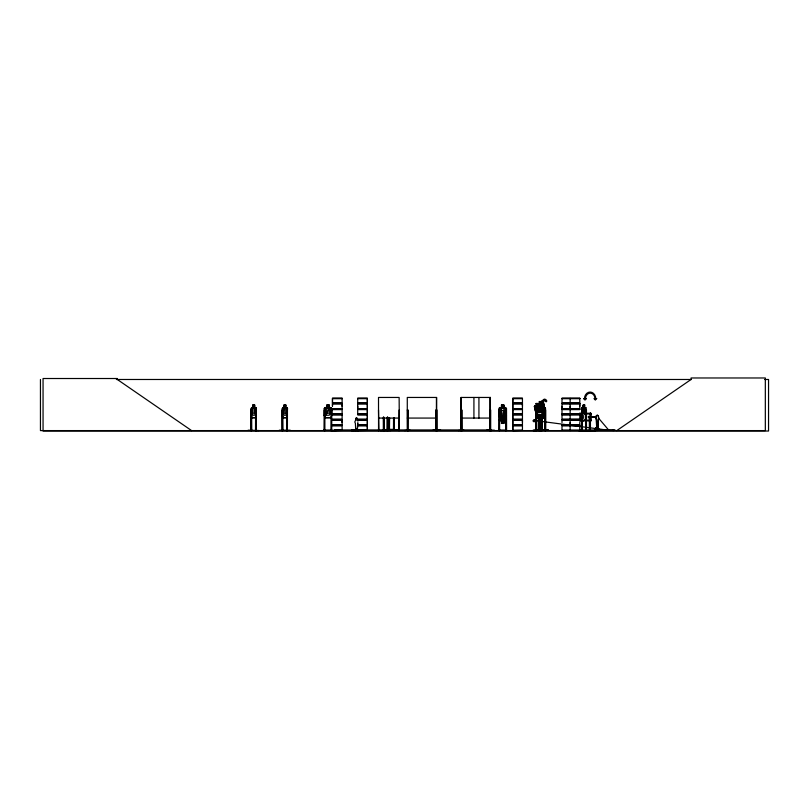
<?xml version="1.0" encoding="UTF-8"?>
<svg xmlns="http://www.w3.org/2000/svg" width="809" height="809" viewBox="0 0 809 809"><rect width="100%" height="100%" fill="white"/><g stroke="black" fill="none" stroke-linecap="round" stroke-linejoin="round"><path stroke-width="1.21" d="M342.106 422.5L342.106 420.124L332.469 420.124M342.106 406.28L342.106 403.913L332.469 403.913L332.469 406.28L332.479 403.913M357.72 408.646L357.72 403.913L367.357 403.913L367.357 408.646L357.72 408.646L357.73 406.28M357.72 420.124L367.357 420.124L367.347 424.867L357.72 424.867M367.347 403.913L367.347 408.646M512.815 424.867L512.815 420.124L522.452 420.124L522.442 424.867L512.805 424.867L512.805 420.124M512.815 408.646L512.815 403.913L522.452 403.913L522.442 408.646L512.805 408.646L512.805 403.913M522.442 422.5L522.442 420.124M522.442 406.28L522.442 403.913M561.992 408.646L561.992 403.913L579.79 403.913L579.78 408.646L561.992 408.646L562.002 406.28M570.153 422.5L570.153 424.867L570.143 420.124M570.153 406.28L570.153 408.646L570.143 403.913M579.78 406.28L579.78 403.913M432.936 430.206L440.662 430.176M486.674 430.206L494.41 430.176M597.881 429.599L598.154 419.669A2.579 1.284 -90 0 0 598.154 416.018A2.579 1.284 -90 0 0 596.324 416.018A2.579 1.284 -90 0 0 596.324 419.669L596.739 429.599L596.466 419.669A2.579 1.284 -90 0 1 596.466 416.018A2.579 1.284 -90 0 1 598.286 416.018A2.579 1.284 -90 0 1 598.286 419.669L598.023 429.599M542.97 416.291L543.577 416.109L543.769 417.919L541.423 406.401L540.786 406.411L543.173 417.929L542.92 416.119M357.406 428.709L357.689 423.188A1.719 1.648 -90 0 0 357.952 422.834M357.436 428.709L357.72 423.188M597.103 428.477L595.889 428.254L597.214 428.254M596.233 428.194L597.143 427.9L597.072 428.477M596.021 427.87C596.142 428.487 595.616 428.183 597.103 427.87M590.145 416.868L595.778 417.06L589.801 417.11M596.142 427.9L596.991 428.436M590.064 420.154L590.904 420.205L561.992 420.124L562.002 422.5M590.701 413.257L590.732 420.902M590.894 413.986L579.76 413.955L579.76 413.257L590.863 413.257L590.044 413.338L590.085 414.036L590.883 413.925M590.894 420.852L579.76 420.822L579.76 420.124M356.557 417.768L355.727 418.405L355.707 420.488A1.719 1.648 -90 0 0 355.363 423.188L355.738 429.812L357.386 429.812M355.768 418.405L355.738 420.488M356.456 428.831L357.022 429.033L356.405 428.922M356.87 428.8L356.405 429.033M332.277 430.58L342.126 430.398M570.123 430.58L570.153 425.817M542.515 412.62L542.252 414.946L536.832 414.977L534.365 406.614L534.961 405.754L536.539 405.744L536.064 403.469L538.369 403.458L538.754 405.845M535.386 430.034L545.731 429.66L545.701 430.59M535.406 429.69L545.751 429.69M378.45 430.53L378.47 429.842M585.655 417.677L586.171 415.229M586.282 415.239L585.767 417.757M540.634 416.918L541.079 415.239M544.861 417.757L545.448 415.229L544.922 417.757L542.879 417.757M286.861 417.757L287.508 408.424L286.851 407.534M380.159 430.53L390.98 430.489M545.741 401.668L545.61 400.303A7.2 2.7 86.7 0 0 542.394 401.325L542.192 402.022L541.717 401.112L543.011 401.982L543.213 401.284A7.2 2.7 86.7 0 1 546.419 400.263L546.55 401.618L545.458 401.193A6.169 2.306 86.7 0 0 543.961 400.364M533.111 430.206L548.522 430.206L533.111 430.489M538.865 430.53L538.905 417.697L539.916 417.697M248.1 430.206L259.102 430.53M279.247 430.206L290.249 430.206M386.075 429.549L397.108 429.882L386.065 429.872M404.52 430.53L410.042 430.176M458.268 430.53L463.87 430.176M543.173 414.198L543.931 411.741M543.264 414.289L544.042 411.761M499.75 410.638L498.88 413.166L499.81 410.729L505.706 410.638L506.495 413.166M506.404 415.229L505.564 417.677L499.729 417.677M506.495 415.239L505.625 417.757L499.669 417.757L498.88 415.239M324.015 430.206L324.176 409.981L324.874 409.981L324.874 430.59M501.418 407.534L499.689 407.534L498.88 408.434L498.607 430.54L499.618 429.842M594.989 430.58L595.1 428.912L598.872 428.912L598.872 430.257M595.606 430.57L595.09 430.257M596.931 430.58L596.941 428.912L596.88 429.983M613.121 430.58L613.222 429.983M613.616 430.408L613.242 430.408M614.81 430.408L561.972 430.398L561.992 425.817L579.79 425.817L579.79 430.388M324.844 417.211L329.678 407.534M581.631 414.107L582.187 407.534M581.752 414.097L582.207 407.615M541.625 411.761L542.768 409.728L542.748 404.985L541.585 404.146L541.575 401.618M590.863 420.902L590.904 413.338M251.093 430.59L251.184 408.434L251.781 407.534M251.771 417.757L251.245 408.434L251.811 407.615L255.735 407.615M284.101 407.534L282.877 407.534L282.331 408.434L282.301 430.59M282.938 407.534L282.381 408.474L282.574 430.59M503.865 423.329L503.865 420.791L505.14 419.942L505.14 415.209L503.865 413.177L503.865 408.464L501.499 408.464L501.499 413.197L500.235 415.209L500.235 419.942L501.499 420.791L501.418 423.41L503.956 423.41L503.956 420.872M506.586 430.206L506.495 408.424L505.595 407.534L503.956 407.534L503.956 404.996L501.418 404.996L501.499 407.615L500.235 408.464L500.235 413.197L501.499 415.229L501.499 419.942L502.713 417.626C503.744 421.479 506.454 419.962 503.218 417.05C506.768 413.419 503.633 412.661 502.672 416.493C501.651 412.661 498.647 413.419 502.167 417.039L500.559 419.952L503.865 419.942L503.865 415.209L505.14 413.197L505.14 408.464L503.865 407.615L503.865 405.076L501.499 405.076M596.233 427.91L596.081 428.477M534.365 406.614L535.204 406.442L534.476 406.563L536.873 414.896L542.212 414.825M536.509 405.784L535.639 406.583L536.529 410.841L538.066 412.651L540.21 412.641L540.988 410.81L540.099 406.563L538.784 405.805M538.814 405.774L541.322 406.522L543.729 417.909M534.982 405.865L540.331 405.724M542.596 412.641L541.423 406.401M536.63 416.16L537.095 416.322M536.923 414.4L537.52 417.95M324.308 408.474L325.066 407.615L330.901 407.615L331.751 408.464L331.741 430.59M506.495 419.972L505.686 420.872L499.77 420.872L498.88 419.982M584.705 405.076L583.208 405.076L582.45 413.197M351.986 430.186L351.379 430.57L367.367 430.398L367.357 425.817L357.72 425.817M353.371 430.57L354.049 430.186M353.533 430.469L353.846 430.57M355.748 430.59L355.586 429.468M536.286 417.818L538.086 417.1L537.398 418.041L536.286 417.818L538.086 417.1M536.316 418.01L538.116 417.292M541.717 401.112L541.747 404.854L543.82 403.529L543.345 402.619A6.169 2.306 86.7 0 1 546.267 401.143L546.55 401.618M253.005 407.615L252.155 408.464L252.155 413.197L253.005 415.229L254.602 415.229L255.452 413.197L255.452 408.464L254.602 407.615L254.592 404.996M595.909 417.889L595.181 417.06L595.909 416.22M357.689 414.178L367.367 414.37M538.288 405.016L539.441 404.166L539.35 401.547L541.686 401.527L541.696 404.065M616.802 430.59L691.068 379.482L691.068 377.975L765.324 377.975L765.324 430.59L40.45 430.59L40.45 379.482M580.023 416.433C582.713 413.015 584.017 415.957 580.498 416.979C583.987 417.99 582.723 420.791 580.033 417.484M352.057 430.459L351.571 430.186L367.347 430.257L367.347 425.817M512.785 414.178L522.462 414.37M512.805 430.388L512.805 425.817L522.452 425.817L522.452 430.388L512.785 430.58M583.329 420.771L585.554 419.901L585.554 413.945L583.37 413.166L585.514 413.945M543.324 417.757L540.786 406.411M534.577 406.452L536.923 418.122L536.771 416.139L537.56 417.96L535.103 406.563M545.933 400.859L546.753 400.819M543.011 403.58L543.82 403.529M537.328 415.846L537.641 415.846M543.375 415.806L544.144 415.806L544.042 417.636L544.012 404.945L543.193 404.055L543.972 404.945L544.053 417.636L543.314 417.646L543.274 404.965L544.022 404.965L544.538 413.197L543.699 415.229L542.121 415.229M544.113 417.636L536.852 417.94L534.476 406.563M539.381 401.547L541.615 401.618M543.163 404.136L537.823 404.085M539.441 405.006L541.595 404.996L541.615 408.545M540.685 406.522L541.322 406.522L542.566 412.671M537.166 417.677L537.833 417.677M536.984 417.95L543.86 417.768M543.415 417.646L543.274 404.965M116.375 379.482L691.452 379.482M764.758 379.482L768.55 379.482L768.55 431.025L43.059 431.025L43.059 378.511L117.325 378.511L117.325 379.482L191.581 430.59M332.459 398.2L342.126 398.2M357.709 398.2L367.367 398.2M512.795 398.2L522.462 398.2M561.992 398.2L579.8 398.2M342.126 398.382L332.459 398.382L332.469 402.963L342.116 402.963L342.116 398.392M342.106 398.675L332.479 398.675L332.479 402.963M357.73 398.675L367.347 398.675L367.347 402.963L357.72 402.963L357.72 398.392L367.367 398.372L367.357 402.963M522.442 398.675L512.815 398.675L512.815 402.963L522.452 402.963L522.452 398.392L512.795 398.382L512.805 402.963M562.002 398.675L579.78 398.675M332.398 403.286L342.177 403.286M357.649 403.286L367.428 403.286M512.744 403.286L522.523 403.286M561.931 403.286L579.861 403.286M332.398 403.58L342.177 403.58M357.649 403.58L367.428 403.58M512.744 403.58L522.523 403.58M561.931 403.58L579.861 403.58M251.72 407.534L252.954 407.534L252.883 404.996L254.653 404.996L254.653 407.534M286.912 407.534L285.739 407.534L285.81 404.996L284.04 404.996L284.09 407.615M252.944 405.076L254.602 405.076M284.09 405.076L285.749 405.076M326.836 405.076L329.212 405.076L329.212 407.615L330.476 408.464L330.476 413.197L329.212 415.229L326.846 415.229L325.572 413.197L325.572 408.464L326.846 407.615L326.755 404.996L329.293 404.996L329.293 407.534L330.942 407.534L331.842 408.424L331.832 415.239L330.962 417.757L325.006 417.757L324.217 415.239L324.217 408.434L325.026 407.534L326.755 407.534M254.592 407.534L255.765 407.534L256.362 408.424L255.715 417.757L251.71 417.757L251.245 415.239M543.749 407.534L544.912 407.534M582.116 407.534L583.228 407.534M584.685 407.534L585.746 407.534M282.897 407.615L286.892 407.615M499.729 407.615L505.564 407.615M543.699 407.615L544.882 407.615M582.136 407.615L585.726 407.615M256.301 408.424L255.695 407.534M286.821 407.615L287.508 408.424M544.821 407.615L545.509 408.424L545.499 430.59M332.469 408.646L342.116 408.646L342.116 403.913M332.398 408.98L342.177 408.98M357.649 408.98L367.428 408.98M512.744 408.98L522.523 408.98M561.931 408.98L579.861 408.98M332.398 409.273L342.177 409.273M357.649 409.273L367.428 409.273M512.744 409.273L522.523 409.273M561.931 409.273L579.861 409.273M332.469 409.607L342.116 409.607L342.116 414.168L332.479 414.046M357.73 414.046L367.347 414.046L367.357 409.607L357.72 409.607L357.72 414.168L367.367 414.178M512.805 409.607L522.452 409.607L522.452 414.168L512.815 414.046L512.805 409.607L512.815 414.046L522.462 414.178M579.79 409.607L561.992 409.607L561.992 414.168L579.8 414.168L562.002 414.046M255.573 409.981L256.241 409.981M286.73 409.981L287.397 409.981M331.741 409.981L331.043 409.981L330.962 430.59M378.511 409.981L378.905 430.59L378.824 429.842M399.13 409.981L398.736 430.59M407.281 409.981L407.958 409.981L407.827 430.59M461.029 409.981L461.838 409.981L461.767 430.59M489.698 409.981L490.679 409.981L490.669 430.59L490.76 429.842M498.84 409.981L499.537 409.981L499.618 430.59M506.414 409.981L505.706 409.981L505.625 430.59M581.671 409.981L582.308 409.981M501.499 413.177L503.865 413.197M342.126 414.168L332.378 414.299L342.126 414.42M579.8 414.42L561.901 414.299M332.459 414.592L342.126 414.613M357.709 414.582L367.367 414.613L367.357 419.173L357.72 419.173M332.479 414.886L342.106 414.886M357.73 414.886L367.347 414.886L367.347 419.173M522.442 414.886L512.815 414.886L512.815 419.173L522.452 419.173L522.452 414.613L512.795 414.613L512.805 419.173M562.002 414.886L579.78 414.886M501.499 415.209L503.865 415.229M535.942 415.239L536.529 417.757M537.692 415.229L539.269 415.229M579.507 415.786L581.56 415.786L581.56 418.152L579.507 418.152M543.264 416.332L537.945 416.372M588.376 416.463L590.135 416.463L590.166 430.59L590.267 414.036M590.418 416.635L589.569 416.635L589.569 417.495M251.751 417.677L255.735 417.677M282.897 417.677L286.892 417.677M330.901 417.677L325.066 417.677L324.308 415.229M542.879 417.677L544.882 417.677M590.135 417.646L588.376 417.646L588.487 416.463M282.917 417.757L282.381 415.229L282.857 417.757L286.932 417.757M540.988 417.707L542.01 417.707L542.01 430.59M589.407 417.707L590.58 417.495L589.407 417.495L589.478 430.59M378.511 418.071L399.13 418.071M407.281 418.071L436.435 418.071M461.029 418.071L490.305 418.071M332.469 419.173L342.116 419.173L342.116 414.613M579.79 419.173L561.992 419.173L561.992 414.613L581.56 414.511L583.319 415.786L583.319 418.152L581.56 419.416L561.931 419.507M332.398 419.507L342.177 419.507M357.649 419.507L367.428 419.507M512.744 419.507L522.523 419.507M332.398 419.8L342.177 419.8M357.649 419.8L367.428 419.8M512.744 419.8L522.523 419.8M561.931 419.8L579.861 419.8M579.8 420.69L583.36 420.69M332.469 424.867L342.116 424.867L342.116 420.124M561.992 424.867L579.79 424.867L579.79 422.5M332.398 425.19L342.177 425.19M357.649 425.19L367.428 425.19M512.744 425.19L522.523 425.19M561.931 425.19L579.861 425.19M332.398 425.483L342.177 425.483M357.649 425.483L367.428 425.483M512.744 425.483L522.523 425.483M561.931 425.483L579.861 425.483M332.469 425.817L342.116 425.817L342.116 430.388M595.849 428.133L596.435 428.173M388.866 429.185L389.655 429.185M393.498 429.185L394.286 429.185M358.053 429.468L357.861 430.186M389.442 429.407L393.69 429.407M605.86 429.771L607.579 429.771M251.68 429.842L250.901 429.842L250.901 430.59L250.952 409.981L251.619 409.981L251.67 430.59M255.523 429.842L256.311 429.842L256.301 430.59M286.669 429.842L287.458 429.842M324.096 429.842L324.955 429.842L324.955 430.59M330.962 429.842L331.923 430.53M505.625 429.842L506.495 429.842M535.406 429.983L545.772 430.034M581.61 429.842L582.359 429.842M324.955 430.054L330.962 430.054M353.887 430.044L355.03 430.044M499.618 430.054L505.635 430.054M548.492 430.166L533.141 430.59M332.479 430.257L342.106 430.257M522.442 430.257L512.815 430.257L512.815 425.817M562.002 430.257L615.164 430.257M534.304 420.468C535.548 423.926 530.765 419.689 534.304 420.468L608.611 430.257M356.526 417.768L357.356 418.405L357.356 420.488A1.719 1.648 -90 0 1 357.952 421.115M589.518 430.53L589.559 417.707M533.889 421.034C536.64 422.338 534.233 417.656 533.536 420.407M540.301 405.764L541.282 406.563M595.333 430.54L578.647 430.59M584.634 407.615L585.403 408.464L585.403 413.197M598.468 418.051L608.611 429.983M544.841 407.534L545.509 408.424M585.676 407.534L586.232 408.464L586.141 430.59M505.645 410.729L506.404 413.177M536.064 403.469L536.6 405.855M399.373 430.58L399.13 397.452L378.511 397.452L378.551 430.59M590.236 413.338L590.236 413.874M542.526 401.062L542.556 404.803M539.461 401.628L539.472 404.166M537.854 414.218L537.864 416.524M537.742 414.218L537.752 416.524M537.227 414.228L537.237 416.534M537.115 414.228L537.125 416.534M615.153 430.257L604.839 430.257M598.721 428.912L598.721 429.983L595.252 429.983L595.252 428.912M597.093 428.912L597.093 429.983M596.526 429.983L596.526 427.728L595.778 427.728L595.778 429.983M596.364 427.728L596.364 429.983M595.94 427.728L595.94 429.983M590.398 414.036L590.439 430.59M589.832 417.495L589.933 430.59M589.68 416.635L589.68 417.495M589.822 417.707L589.761 430.59M586.464 430.59L586.495 429.842L585.756 429.842L585.767 430.59L585.817 409.981L586.454 409.981L586.454 430.59M586.029 409.981L585.979 430.59M585.443 414.006L585.443 419.841M584.705 407.615L584.755 404.996L583.158 404.996L583.208 407.615M584.634 413.197L584.634 408.464L583.208 408.464L583.208 413.197M582.308 419.679L582.349 430.59M582.086 409.981L582.086 413.611M582.086 419.679L582.136 430.59M582.005 429.842L581.974 430.59M581.883 419.679L581.833 430.59M581.671 419.679L581.671 430.59M579.891 413.257L579.891 413.955M579.891 420.124L579.891 420.822M570.143 398.392L570.153 402.963M570.153 409.607L570.143 414.168M570.143 414.613L570.153 419.173M545.63 430.59L545.65 409.981L544.983 409.981L544.932 430.59M545.185 409.981L545.296 430.59M545.135 429.842L545.135 430.59M543.699 408.464L543.699 410.83M543.415 405.501L543.415 406.351M541.929 417.707L541.899 430.59M541.777 417.707L541.706 430.59M541.595 417.707L541.565 430.59M541.413 417.707L541.443 430.59M541.221 414.825L541.282 430.59M541.029 414.825L541.12 430.59M540.867 414.825L540.867 417.252M540.847 429.842L540.918 430.59M540.756 416.038L540.705 430.59M540.564 414.825L540.503 430.59M540.402 417.252L540.422 430.59M539.805 417.697L539.836 430.58M539.684 417.697L539.613 430.58M539.472 417.697L539.502 430.58M539.32 417.697L539.35 430.58M539.209 417.697L539.138 430.58M539.016 417.697L538.986 430.58M536.64 414.825L536.701 430.59M536.448 412.398L536.498 430.59M536.357 429.842L536.296 430.59M536.175 414.825L536.175 430.59M535.942 409.566L536.003 430.59M506.404 408.464L506.404 419.932M506.333 429.842L506.323 430.59M505.797 429.842L505.787 430.59M499.456 429.842L499.456 430.59M491.548 430.59L491.548 429.953L334.602 429.953L334.602 430.59M491.033 429.953L491.033 430.59M490.406 397.452L490.406 430.59M490.365 430.59L490.305 397.452L461.029 397.452L461.029 430.59M490.183 397.452L490.112 430.59M490.001 409.981L489.941 430.59M489.89 409.981L489.758 430.59L489.698 417.424M478.928 397.452L478.928 418.071M473.922 397.452L473.922 418.071M462.283 429.953L462.283 430.59M461.646 409.981L461.676 430.59L461.514 409.981M461.342 409.981L461.302 430.59M461.15 397.452L461.16 430.59M460.786 429.953L460.786 430.59M437.406 429.953L437.406 430.59M437.022 429.842L437.012 430.59L436.931 409.981L435.95 409.981L435.889 430.59M436.668 397.452L436.658 430.59L436.587 429.842M436.354 430.59L436.435 397.452L407.281 397.452L407.281 430.59M436.142 409.981L436.223 430.59M436.081 429.842L436.081 430.59M408.717 429.953L408.717 430.59M408.019 429.842L408.019 430.59M407.776 409.981L407.685 430.59M407.554 429.842L407.584 430.59L407.473 409.981M394.216 417.808L394.216 429.943M394.023 417.808L394.023 429.943M393.862 429.185L393.932 429.943M393.75 417.808L393.69 429.943M393.548 417.808L393.498 429.943M389.645 429.185L389.645 429.943M389.594 417.808L389.442 429.943M389.392 417.808L389.281 429.943M389.119 417.808L389.24 429.943M389.068 429.185L388.947 429.943L388.927 417.808M387.824 417.252L387.824 430.59M387.602 417.252L387.602 430.59M387.43 417.252L387.43 430.59L387.38 429.842M387.208 417.252L387.157 430.59M383.941 417.252L383.982 430.59M383.719 417.252L383.759 430.59M383.547 417.252L383.658 430.59M383.496 429.842L383.496 430.59M383.324 417.252L383.335 430.59M367.357 420.124L367.357 424.867M367.347 409.607L367.347 414.046M358.468 429.953L358.468 430.59M357.173 430.59L357.194 428.679L356.405 428.679L356.405 430.186M355.899 430.368L355.778 429.468L355.131 430.368M355.373 429.468L355.373 430.186M335.957 429.953L335.957 430.59M331.124 429.842L331.124 430.59M324.257 429.842L324.257 430.59M287.448 408.424L287.397 430.59M287.195 409.981L287.195 430.59M287.033 429.842L287.003 430.59M286.922 409.981L286.871 430.59M286.73 417.252L286.669 430.59M285.739 404.996L285.749 407.615L286.598 408.464L286.598 413.197L285.749 415.229L284.151 415.229L283.302 413.197L284.151 405.076M282.826 430.59L282.766 409.981L282.098 409.981L282.098 430.59M282.624 430.59L282.745 429.842L282.048 429.842L282.048 430.59M256.241 408.464L256.251 430.59M256.048 416.038L256.099 430.59M255.856 429.842L255.937 430.59M255.775 409.981L255.725 430.59M255.573 416.038L255.523 430.59M252.954 404.996L252.944 407.615M251.417 414.825L251.478 430.59M251.306 429.842L251.265 430.59M542.91 401.547A6.169 2.306 86.7 0 1 543.395 400.758M540.938 411.832L540.149 411.852L538.481 409.718C538.47 413.338 535.234 412.054 537.884 409.223L535.892 406.634L538.228 408.707C538.288 405.258 541.423 406.543 538.845 409.233L540.938 411.832M537.479 416.635L542.91 416.605L537.479 416.635M596.668 398.564L595.323 400.061L593.968 398.564L594.908 398.564A5.42 4.692 -90 0 0 590.206 393.134A5.42 4.692 -90 0 0 585.514 398.564L586.444 398.564L584.998 400.061L583.562 398.564L584.492 398.564A6.492 5.623 -90 0 1 590.115 392.062A6.492 5.623 -90 0 1 595.737 398.564L596.668 398.564M541.191 402.043L539.815 402.043L539.815 402.892L541.201 402.882L541.191 402.043M537.995 403.913L536.62 403.924L536.771 404.682L538.157 404.672L537.995 403.913M538.946 406.573L536.792 406.583L537.682 410.83L539.836 410.82L538.946 406.573M579.8 398.372L561.992 398.392L562.002 402.963L579.79 402.963L579.79 398.392M254.319 405.501L253.288 405.501L253.288 406.351L254.319 406.351L254.319 405.501M285.466 405.501L284.444 405.501L284.444 406.351L285.466 406.351L285.466 405.501M328.788 405.501L327.261 405.501L327.261 406.351L328.788 406.351L328.788 405.501M503.451 405.501L501.924 405.501L501.924 406.351L503.451 406.351L503.451 405.501M584.381 405.501L583.461 405.501L583.461 406.351L584.381 406.351L584.381 405.501M254.602 408.464L253.005 408.464L253.005 413.197L254.602 413.197L254.602 408.464M285.749 408.464L284.151 408.464L284.151 413.197L285.749 413.197L285.749 408.464M329.212 408.464L326.846 408.464L326.846 413.197L329.212 413.197L329.212 408.464M503.451 422.055L501.924 422.055L501.924 422.905L503.451 422.905L503.451 422.055"/></g></svg>
